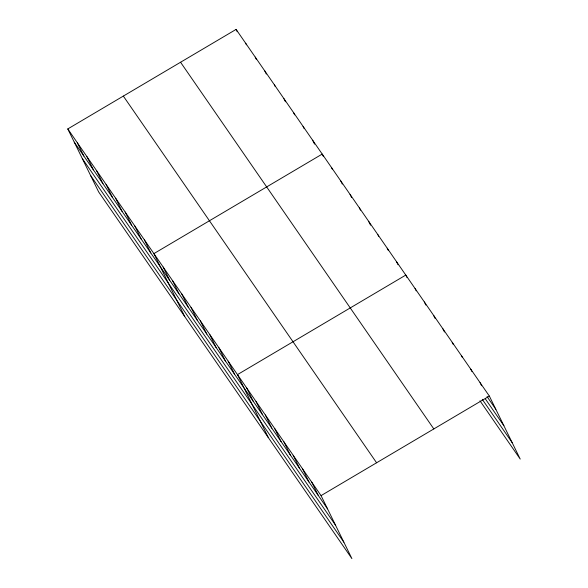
<?xml version="1.0" encoding="UTF-8"?>
<svg xmlns="http://www.w3.org/2000/svg" width="588" height="588" viewBox="0 0 588 588"><rect width="100%" height="100%" fill="white"/><g stroke="black" fill="none" stroke-linecap="round" stroke-linejoin="round"><path stroke-width="0.88" d="M67.789 128.934L321.048 495.625L351.896 558.6L98.637 191.909L67.789 128.934L236.104 29.4L489.363 396.091L520.211 459.066L479.97 400.803M321.048 495.625L489.363 396.091M487.062 396.606L495.831 409.307M485.306 398.833L503.879 425.727M482.248 399.318L512.17 442.646M180.56 62.247L433.819 428.939M123.333 96.087L376.592 462.778M74.257 142.149L327.523 508.84M82.305 158.569L335.564 525.26M90.596 175.489L343.855 542.18M480.073 382.648L481.601 385.757M470.79 369.198L471.929 371.535M461.506 355.755L462.264 357.313M452.216 342.312L453.363 344.641M442.933 328.868L444.455 331.977M433.643 315.418L435.164 318.527M424.36 301.975L425.881 305.084M415.069 288.532L416.216 290.862M406.925 277.418L405.786 275.081L237.471 374.615L268.326 437.59M396.503 261.638L398.025 264.747M387.213 248.195L388.352 250.525M377.93 234.744L378.687 236.303M368.639 221.301L370.543 225.189M359.356 207.858L360.495 210.188M350.066 194.415L351.595 197.517M340.783 180.964L342.304 184.073M331.492 167.521L332.257 169.072M323.349 156.408L322.209 154.078L153.894 253.612L184.75 316.587M312.64 140.223L314.543 144.111M303.077 126.369L304.216 128.698M293.508 112.514L294.647 114.851M283.938 98.666L285.459 101.775M274.368 84.812L275.133 86.362M264.806 70.957L266.327 74.066M255.236 57.102L256.375 59.439M245.666 43.255L246.431 44.806M236.104 29.4L237.243 31.73M311.765 482.182L318.233 495.39M302.475 468.732L308.95 481.947M293.191 455.288L299.659 468.504M283.901 441.845L290.376 455.053M274.618 428.402L281.093 441.61M265.328 414.952L271.803 428.167M256.045 401.508L262.52 414.716M246.762 388.065L253.23 401.273M228.188 361.172L234.656 374.387M218.898 347.728L225.373 360.936M209.615 334.278L216.083 347.493M200.324 320.835L206.8 334.05M191.041 307.392L197.517 320.6M181.758 293.941L188.226 307.156M172.468 280.498L178.943 293.713M163.185 267.055L169.653 280.263M144.332 239.757L150.8 252.965M134.762 225.902L141.23 239.118M125.193 212.047L131.668 225.263M115.623 198.2L122.098 211.408M106.061 184.345L112.528 197.553M96.491 170.491L102.966 183.706M86.921 156.636L93.396 169.851M77.351 142.788L83.827 155.996"/></g></svg>
